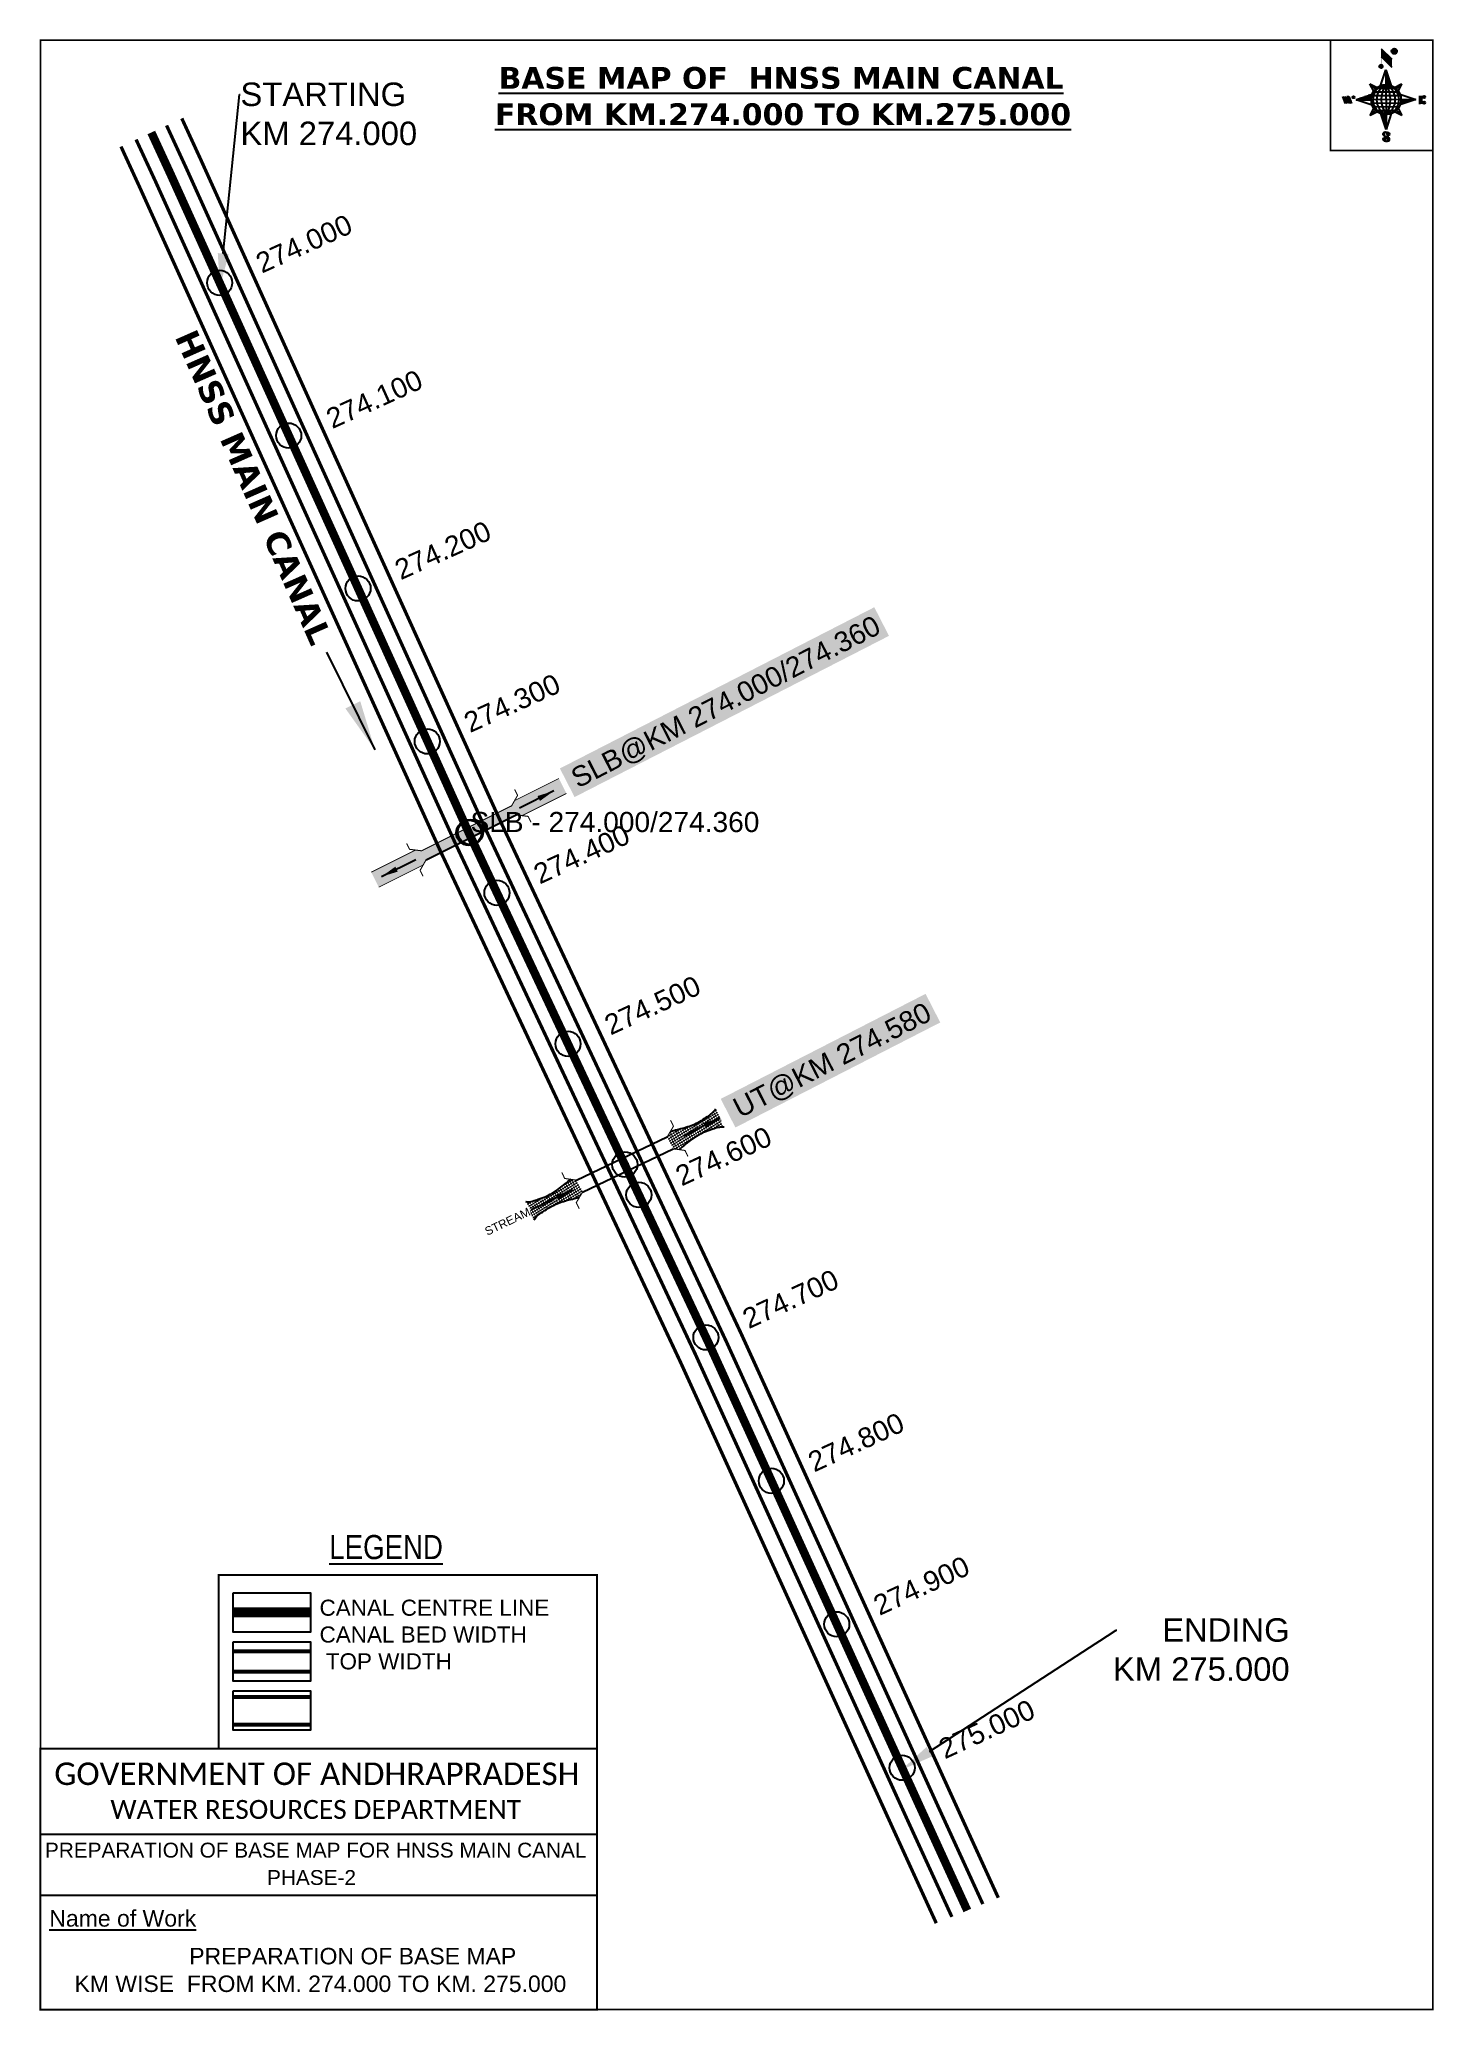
# Model space of a CAD drawing. Header units: inches. Extents: x 765720 to 766552, y 1595946 to 1597122.
import ezdxf
from ezdxf import colors
from ezdxf.entities.mleader import LeaderData, LeaderLine
from ezdxf.enums import TextEntityAlignment as Align
from ezdxf.math import Vec2, Vec3

# ---------------------------------------------------------------- set-up
doc = ezdxf.new("R2010")
doc.units = ezdxf.units.IN
doc.header["$LTSCALE"] = 15
doc.header["$MEASUREMENT"] = 0
doc.header["$PDMODE"] = 32
doc.header["$PDSIZE"] = 15
doc.linetypes.add('ACAD_ISO02W100', pattern=[15, 12, -3])
doc.linetypes.add('HIDDEN2', pattern=[0.1875, 0.125, -0.0625])
for name, color, linetype in [('AQUADUCT', 1, 'Continuous'), ('bord', 1, 'Continuous'), ('CANAL1', 7, 'Continuous'), ('CSMark', 72, 'Continuous'), ('DCBMS', 232, 'Continuous'), ('PAGE', 7, 'Continuous'), ('STRUCTURE', 5, 'Continuous'), ('TEXT', 6, 'Continuous')]:
    doc.layers.add(name, color=color, linetype=linetype)
doc.styles.add('ARIALN', font='ARIALN.TTF')
doc.styles.get("Standard").update_dxf_attribs({"font": 'arial.ttf'})
doc.dimstyles.get("Standard").update_dxf_attribs({"dimtxt": 20, "dimasz": 0.18, "dimexe": 0.18, "dimexo": 0.0625, "dimgap": 0.09, "dimtad": 0, "dimtih": 1, "dimtoh": 1, "dimdec": 4, "dimzin": 0, "dimdsep": 46, "dimtxsty": 'Standard', "dimcen": 0.09, "dimadec": 0, "dimazin": 0, "dimtfac": 1, "dimtdec": 4, "dimtofl": 0, "dimtmove": 0, "dimatfit": 3, "dimfxl": 1, "dimtolj": 1, "dimtzin": 0, "dimarcsym": 0})
pattern_1 = [(267.297113149, (-8720374.938, 50637915.138), (10.5367255337, -0.497431438), [])]
pattern_2 = [(357.297113149, (-8720374.938, 50637915.138), (0.497431438, 10.5367255337), [])]

# ---------------------------------------------------------------- blocks, each defined once
blk = doc.blocks.new('*X26')
at = {"color": 0, "linetype": 'Continuous'}
for p, q in [((6321.6, 240.5), (6322.3, 241.2)), ((6321.6, 240.3), (6322.3, 241)), ((6321.6, 240.1), (6322.3, 240.8)), ((6321.6, 239.9), (6322.4, 240.7)), ((6321.6, 239.8), (6322.4, 240.6)), ((6321.6, 239.6), (6322.5, 240.5)), ((6321.6, 239.4), (6322.5, 240.3)), ((6321.6, 239.2), (6322.6, 240.2)), ((6321.7, 239.1), (6322.6, 240.1)), ((6321.8, 240.8), (6322.4, 241.4)), ((6321.8, 239), (6322.7, 240)), ((6321.8, 239), (6322.8, 239.9)), ((6321.9, 238.9), (6322.9, 239.8)), ((6322, 238.8), (6323, 239.7)), ((6322.1, 241.3), (6322.4, 241.6)), ((6322.1, 238.7), (6323.1, 239.6)), ((6322.2, 238.6), (6323.1, 239.6)), ((6322.3, 238.5), (6323.2, 239.5)), ((6322.4, 238.5), (6323.3, 239.4)), ((6322.5, 238.4), (6323.4, 239.3)), ((6322.7, 238.4), (6323.6, 239.3)), ((6322.8, 238.3), (6323.7, 239.2)), ((6322.9, 238.3), (6323.8, 239.1)), ((6323.1, 238.2), (6323.9, 239.1)), ((6323.2, 238.2), (6324, 239)), ((6323.3, 238.2), (6324.2, 239)), ((6323.5, 238.1), (6324.3, 238.9)), ((6323.7, 238.1), (6324.4, 238.9)), ((6323.8, 238.1), (6324.6, 238.8)), ((6324.1, 238.2), (6324.7, 238.8)), ((6324.3, 238.3), (6324.9, 238.8)), ((6324.6, 238.3), (6325.1, 238.8)), ((6324.8, 238.4), (6325.2, 238.8)), ((6325.1, 238.5), (6325.4, 238.8)), ((6325.4, 238.6), (6325.6, 238.8))]:
    blk.add_line(p, q, dxfattribs=at)
blk = doc.blocks.new('*X25')
at = {"color": 0, "linetype": 'Continuous'}
for p, q in [((6324.4, 240.3), (6324.5, 240.4)), ((6324.6, 240.3), (6324.8, 240.5)), ((6324.7, 240.2), (6325, 240.5)), ((6324.8, 240.2), (6325.2, 240.6)), ((6325, 240.1), (6325.5, 240.6)), ((6325.1, 240.1), (6325.6, 240.6)), ((6325.2, 240), (6325.8, 240.6)), ((6325.3, 240), (6326, 240.6)), ((6325.4, 239.9), (6326.1, 240.6)), ((6325.5, 239.8), (6326.2, 240.5)), ((6325.6, 239.8), (6326.3, 240.5)), ((6325.7, 239.7), (6326.5, 240.4)), ((6325.9, 239.6), (6326.6, 240.3)), ((6326, 239.5), (6326.7, 240.3)), ((6326, 239.4), (6326.8, 240.2)), ((6326.1, 239.3), (6327, 240.2)), ((6326.2, 239.3), (6327.1, 240.1)), ((6326.3, 239.2), (6327.1, 240)), ((6326.4, 239.1), (6327.2, 239.9)), ((6326.5, 239), (6327.3, 239.8)), ((6326.5, 238.9), (6327.4, 239.7)), ((6326.6, 238.8), (6327.5, 239.6)), ((6326.7, 238.7), (6327.5, 239.5)), ((6326.8, 238.6), (6327.6, 239.4)), ((6326.8, 238.5), (6327.7, 239.3)), ((6326.8, 236.5), (6327.4, 237)), ((6326.9, 238.3), (6327.8, 239.2)), ((6326.9, 238.2), (6327.9, 239.1)), ((6326.9, 236.8), (6327.6, 237.4)), ((6327, 238.1), (6327.8, 239)), ((6327, 237.9), (6327.8, 238.8)), ((6327, 237.8), (6327.8, 238.6)), ((6327, 237.6), (6327.8, 238.4)), ((6327, 237.4), (6327.8, 238.2)), ((6327, 237.3), (6327.8, 238)), ((6327, 237.1), (6327.8, 237.9))]:
    blk.add_line(p, q, dxfattribs=at)
blk = doc.blocks.new('H')
at = {"layer": 'bord', "extrusion": (0.000427885, 0.004792, 0.999988)}
h = blk.add_hatch(dxfattribs=at)
h.set_pattern_fill('LINE', color=8, scale=84.387686, angle=-2.7029, style=0)
h.set_pattern_definition(pattern_2)
h.paths.add_polyline_path([(-492, 786, -0.090992), (-448, 775), (-486, 912)])
h = blk.add_hatch(dxfattribs=at)
h.set_pattern_fill('LINE', color=8, scale=84.387686, angle=-92.7029, style=0)
h.set_pattern_definition(pattern_1)
h.paths.add_polyline_path([(-625, 665, -0.090992), (-615, 710), (-751, 671)])
h = blk.add_hatch(dxfattribs=at)
h.set_pattern_fill('LINE', color=8, scale=84.387686, angle=-2.7029, style=0)
h.set_pattern_definition(pattern_2)
h.paths.add_polyline_path([(-504, 533, -0.090992), (-549, 543), (-510, 406)])
h = blk.add_hatch(dxfattribs=at)
h.set_pattern_fill('LINE', color=8, scale=84.387686, angle=-92.7029, style=0)
h.set_pattern_definition(pattern_1)
h.paths.add_polyline_path([(-246, 647), (-372, 653, -0.090992), (-382, 609)])
for p, q in [((-519, 1020, -1217), (-435, 927, -1216)), ((-516, 1087, -1217), (-432, 994, -1217)), ((-538, 774, -1216), (-487, 906, -1216)), ((-487, 906, -1216), (-493, 780, -1216)), ((-487, 906, -1216), (-448, 769, -1216)), ((-865, 701, -1215), (-847, 638, -1215)), ((-847, 700, -1215), (-829, 637, -1215)), ((-829, 699, -1215), (-811, 636, -1215)), ((-829, 699, -1215), (-811, 698, -1215)), ((-811, 698, -1215), (-794, 635, -1215)), ((-752, 665, -1215), (-615, 704, -1215)), ((-627, 794, -1216), (-567, 760, -1216)), ((-627, 794, -1216), (-584, 747, -1215)), ((-599, 731, -1215), (-627, 794, -1216)), ((-421, 753, -1216), (-359, 781, -1216)), ((-359, 781, -1216), (-405, 739, -1216)), ((-359, 781, -1216), (-392, 721, -1215)), ((-379, 693, -1215), (-246, 641, -1215)), ((-213, 669, -1215), (-217, 601, -1215)), ((-752, 665, -1215), (-625, 659, -1215)), ((-619, 614, -1215), (-752, 665, -1215)), ((-639, 526, -1214), (-606, 585, -1215)), ((-639, 526, -1214), (-593, 568, -1215)), ((-577, 553, -1215), (-639, 526, -1214)), ((-511, 400, -1214), (-549, 537, -1214)), ((-460, 533, -1215), (-511, 400, -1214)), ((-505, 527, -1214), (-511, 400, -1214)), ((-371, 513, -1214), (-431, 546, -1215)), ((-371, 513, -1214), (-414, 560, -1215)), ((-399, 576, -1215), (-371, 513, -1214)), ((-246, 641, -1215), (-383, 603, -1215)), ((-373, 647, -1215), (-246, 641, -1215)), ((-197, 600, -1215), (-194, 668, -1215))]:
    blk.add_line(p, q, dxfattribs=at)
at = {"layer": 'bord', "color": 8, "linetype": 'ByBlock', "extrusion": (0.000427885, 0.004792, 0.999988)}
for p, q in [((-375, 679, -1215), (-620, 691, -1215)), ((-386, 711, -1215), (-605, 722, -1215)), ((-411, 744, -1216), (-578, 752, -1216)), ((-493, 780, -1216), (-505, 527, -1214)), ((-373, 647, -1215), (-625, 659, -1215)), ((-378, 616, -1215), (-623, 628, -1215)), ((-392, 585, -1215), (-611, 595, -1215)), ((-420, 555, -1215), (-587, 562, -1215))]:
    blk.add_line(p, q, dxfattribs=at)
at = {"layer": 'bord', "extrusion": (0.000427885, 0.004792, 0.999988), "elevation": -1212}
for points, const_width in [([(-522, 960), (-516, 1093)], 1.61), ([(-434, 933), (-428, 1066)], 1.61), ([(-870, 707), (-846, 706)], 0.642), ([(-829, 643), (-821, 678)], 0.642), ([(-793, 641), (-782, 694)], 0.642), ([(-223, 676), (-174, 673)], 0.706), ([(-829, 643), (-855, 644)], 0.642), ([(-811, 642), (-784, 641)], 0.642), ([(-177, 605), (-226, 607)], 0.706), ([(-195, 645), (-185, 644)], 0.706)]:
    blk.add_lwpolyline(points, dxfattribs=dict(at, const_width=const_width))
for points, const_width in [([(-414, 1073, 1), (-398, 1058, 1)], 22.3), ([(-530, 950, 1), (-520, 939, 1)], 14.8), ([(-776, 697, 1), (-769, 690, 1)], 8.9), ([(-180, 618, 1), (-173, 611, 1)], 9.79), ([(-178, 667, 1), (-171, 660, 1)], 9.79), ([(-490, 362, 1), (-498, 369, 1)], 11.1), ([(-525, 322, 1), (-533, 329, 1)], 11.1)]:
    blk.add_lwpolyline(points, format="xyb", close=True, dxfattribs=dict(at, const_width=const_width))
for points in [[(-537, 317), (-531, 310), (-520, 307), (-505, 307), (-494, 310), (-486, 318), (-487, 326), (-491, 333), (-494, 336), (-503, 341), (-522, 347), (-530, 352), (-534, 355), (-537, 363), (-537, 373), (-530, 381), (-520, 384), (-504, 384), (-493, 380), (-487, 373)], [(-522, 348), (-526, 354), (-528, 361), (-528, 371), (-526, 375), (-521, 381), (-515, 384)], [(-505, 307), (-499, 312), (-497, 319), (-497, 327), (-501, 335), (-509, 343)]]:
    blk.add_lwpolyline(points, dxfattribs=at)
at = {"layer": 'bord', "extrusion": (0.000427885, 0.004792, 0.999988)}
for centre, radius in [((-406, 1065, -1212), 22.3), ((-525, 944, -1212), 14.8), ((-773, 694, -1212), 8.9), ((-498, 659, -1212), 127), ((-177, 615, -1212), 9.79), ((-174, 663, -1212), 9.79), ((-494, 365, -1212), 11.1), ((-529, 325, -1212), 11.1)]:
    blk.add_circle(centre, radius, dxfattribs=at)
at = {"layer": 'bord', "color": 8, "linetype": 'ByBlock', "extrusion": (0.000427885, 0.004792, 0.999988)}
for centre, radius, start, end in [((-482, 658, -1212), 128, 94.9254, 259.6691), ((-437, 656, -1212), 141, 113.2864, 241.308), ((-316, 651, -1212), 222, 142.5892, 212.0053), ((-560, 662, -1212), 141, 293.2864, 61.308), ((-681, 668, -1212), 222, 322.5892, 32.0053), ((-515, 660, -1212), 128, 274.9254, 79.6691)]:
    blk.add_arc(centre, radius, start, end, dxfattribs=at)
at = {"layer": 'bord', "extrusion": (0.000427885, 0.004792, 0.999988)}
for points in [[(-516, 1093, -1212), (-431, 1000, -1212), (-519, 1026, -1212), (-434, 933, -1212)], [(-864, 707, -1212), (-846, 706, -1212), (-846, 644, -1212), (-829, 643, -1212)], [(-829, 705, -1212), (-811, 704, -1212), (-811, 642, -1212), (-793, 641, -1212)], [(-193, 674, -1212), (-197, 606, -1212), (-213, 675, -1212), (-216, 607, -1212)]]:
    blk.add_solid(points, dxfattribs=at)
at = {"layer": 'bord', "extrusion": (0.000427885, 0.004792, 0.999988), "xscale": 7.977342409717546, "yscale": 7.977342408231451, "zscale": 7.977342408476333, "rotation": 138.0840426661453}
for name, p in [('*X25', (38301, -31929, -1212)), ('*X26', (38314, -31951, -1212))]:
    blk.add_blockref(name, p, dxfattribs=at)
blk = doc.blocks.new('UT')
at = {"layer": 'STRUCTURE'}
h = blk.add_hatch(dxfattribs=at)
h.set_pattern_fill('DASH', color=150, scale=8, angle=-39.6278, style=0)
h.set_pattern_definition([(320.372247933, (-4370.464, -6260.8811), (1.40800153113, 0.132407282), [1, -1])])
h.paths.add_polyline_path([(765163, 1700681.9), (765165.6, 1700680.6), (765167.2, 1700680.3), (765169.1, 1700680), (765172.4, 1700679.6), (765176.4, 1700679.3), (765179.5, 1700679.5), (765183.1, 1700679.9), (765187.7, 1700680.9), (765188.9, 1700681.2), (765193.1, 1700682.2), (765196.1, 1700680.2), (765196.1, 1700672.2), (765193.1, 1700670.2), (765190.5, 1700670.8), (765188.1, 1700671.3), (765185.5, 1700671.8), (765183.6, 1700672.1), (765181, 1700672.5), (765180.3, 1700672.5), (765178.5, 1700672.6), (765176.7, 1700672.6), (765174.6, 1700672.5), (765172.5, 1700672.3), (765170.4, 1700672), (765168.5, 1700671.7), (765166.1, 1700671.2), (765165, 1700670.8), (765163, 1700669.7)])
h.paths.add_polyline_path([(765259.1, 1700682.2), (765256.1, 1700680.2), (765256.1, 1700672.2), (765259.1, 1700670.2), (765261.9, 1700671), (765264.4, 1700671.6), (765266.4, 1700672), (765269.1, 1700672.5), (765272.7, 1700673), (765276.1, 1700673.1), (765278.6, 1700672.9), (765281.2, 1700672.7), (765283.9, 1700672.3), (765286.4, 1700671.9), (765288, 1700671.3), (765289.2, 1700670.6), (765289.1, 1700682.7), (765287.6, 1700681.8), (765285.7, 1700681.2), (765283, 1700680.7), (765281.2, 1700680.4), (765276.7, 1700679.9), (765272.7, 1700679.9), (765268.7, 1700680.3), (765264.8, 1700681), (765261.2, 1700681.7)])
at = {"layer": 'STRUCTURE', "color": 150, "const_width": 0.628}
for points in [[(765190.1, 1700688.2), (765190.1, 1700684.2), (765196.1, 1700680.2), (765256.1, 1700680.2), (765262.1, 1700684.2), (765262.1, 1700688.2)], [(765190.1, 1700664.2), (765190.1, 1700668.2), (765196.1, 1700672.2), (765256.1, 1700672.2), (765262.1, 1700668.2), (765262.1, 1700664.2)]]:
    blk.add_lwpolyline(points, dxfattribs=at)
at = {"layer": 'STRUCTURE', "color": 150}
for points in [[(765196.1, 1700680.2), (765256.1, 1700680.2)], [(765196.1, 1700672.2), (765256.1, 1700672.2)], [(765196.1, 1700672.2), (765256.1, 1700672.2)]]:
    blk.add_lwpolyline(points, dxfattribs=at)
at = {"layer": 'STRUCTURE', "color": 0}
blk.add_circle((765226.1, 1700676.2), 1.89, dxfattribs=at)
at = {"layer": 'STRUCTURE', "color": 150}
for points in [[(765163, 1700681.9), (765164.4, 1700681.1), (765167.9, 1700680.2), (765171.2, 1700679.8), (765176.1, 1700679.4), (765184.7, 1700680.3), (765193.1, 1700682.2)], [(765289.1, 1700682.7), (765287.8, 1700681.9), (765284.3, 1700680.9), (765280.9, 1700680.4), (765276.1, 1700679.8), (765267.4, 1700680.5), (765259.1, 1700682.2)], [(765163, 1700669.7), (765164.3, 1700670.6), (765167.8, 1700671.6), (765171.2, 1700672.1), (765176, 1700672.6), (765184.7, 1700672), (765193.1, 1700670.2)], [(765289.2, 1700670.6), (765287.8, 1700671.4), (765284.2, 1700672.3), (765280.9, 1700672.7), (765276.1, 1700673.1), (765267.4, 1700672.2), (765259.1, 1700670.2)]]:
    blk.add_spline(points, degree=3, dxfattribs=at)
at = {"layer": 'STRUCTURE', "color": 0}
blk.add_text('STREAM', height=5, dxfattribs=at).set_placement((765148.2, 1700675.8), align=Align.MIDDLE_CENTER)
for points in [[(765190.9, 1700676), (765164.2, 1700675.8)], [(765289.3, 1700676.7), (765265.4, 1700676.4)]]:
    blk.add_leader(points, dimstyle='Standard', override={"dimasz": 10, "dimgap": 0.09, "dimtad": 0}, dxfattribs=at)
blk = doc.blocks.new('SLB')
at = {"layer": 'STRUCTURE'}
h = blk.add_hatch(dxfattribs=at)
h.set_pattern_fill('DOTS', color=6, scale=20, angle=320.3722, style=0)
h.set_pattern_definition([(320.372247934, (-159.4327, -72.9564), (1.2786241598, 0.5641323054), [0, -1.25])])
h.paths.add_polyline_path([(769699.5, 1706871.1), (769699.5, 1706861.1), (769729.1, 1706861.1), (769732.1, 1706863.1), (769792.1, 1706863.1), (769795.1, 1706861.1), (769824.7, 1706861.1), (769824.7, 1706871.1), (769795.1, 1706871.1), (769792.1, 1706869.1), (769732.1, 1706869.1), (769729.1, 1706871.1)])
at = {"layer": 'STRUCTURE', "color": 6, "linetype": 'ACAD_ISO02W100', "ltscale": 0.5, "const_width": 0.5}
for points in [[(769699.5, 1706871.1), (769729.1, 1706871.1)], [(769795.1, 1706871.1), (769824.7, 1706871.1)], [(769699.5, 1706861.1), (769729.1, 1706861.1)], [(769795.1, 1706861.1), (769824.7, 1706861.1)]]:
    blk.add_lwpolyline(points, dxfattribs=at)
at = {"layer": 'STRUCTURE', "color": 6, "const_width": 0.628}
for points in [[(769726.1, 1706877.1), (769726.1, 1706873.1), (769732.1, 1706869.1), (769792.1, 1706869.1), (769798.1, 1706873.1), (769798.1, 1706877.1)], [(769726.1, 1706855.1), (769726.1, 1706859.1), (769732.1, 1706863.1), (769792.1, 1706863.1), (769798.1, 1706859.1), (769798.1, 1706855.1)]]:
    blk.add_lwpolyline(points, dxfattribs=at)
at = {"layer": 'STRUCTURE', "color": 6}
blk.add_lwpolyline([(769732.1, 1706863.1), (769792.1, 1706863.1)], dxfattribs=at)
blk.add_lwpolyline([(769732.1, 1706863.1), (769792.1, 1706863.1)], dxfattribs=at)
at = {"layer": 'STRUCTURE', "color": 0}
blk.add_circle((769762.1, 1706866.1), 1.24, dxfattribs=at)
for points in [[(769703.8, 1706866), (769726.7, 1706866)], [(769818.6, 1706865.8), (769795.7, 1706865.8)]]:
    blk.add_leader(points, dimstyle='Standard', override={"dimasz": 10, "dimgap": 0.09, "dimtad": 0}, dxfattribs=at)

msp = doc.modelspace()

# ---------------------------------------------------------------- linework, layer by layer
at = {"layer": 'CANAL1', "color": 1, "linetype": 'HIDDEN2', "ltscale": 8, "const_width": 5}
msp.add_lwpolyline([(765786.5, 1597066.5), (765797.9, 1597041.8), (765867.1, 1596888.8), (765951.3, 1596703.2), (765976.5, 1596647.4), (766077.5, 1596432.5), (766120.6, 1596340.9), (766247.4, 1596062.5), (766273.5, 1596005.4)], dxfattribs=at)
at = {"layer": 'CANAL1', "color": 5, "const_width": 2}
for points in [[(765795.6, 1597070.7), (765807, 1597046), (765876.2, 1596892.9), (765985.6, 1596651.6), (766129.6, 1596345.1), (766256.5, 1596066.6), (766282.8, 1596009.2)], [(765777.4, 1597062.3), (765788.8, 1597037.7), (765858, 1596884.7), (765967.5, 1596643.2), (766111.5, 1596336.7), (766238.3, 1596058.3), (766264.3, 1596001.6)]]:
    msp.add_lwpolyline(points, dxfattribs=at)
at = {"layer": 'CANAL1', "color": 200, "const_width": 2}
for points in [[(765804.7, 1597074.9), (765816.1, 1597050.1), (765885.3, 1596897), (765994.7, 1596655.8), (766138.7, 1596349.3), (766265.6, 1596070.8), (766292, 1596013)], [(765768.4, 1597058.1), (765779.7, 1597033.5), (765848.9, 1596880.5), (765958.4, 1596639), (766102.4, 1596332.5), (766229.2, 1596054.2), (766255, 1595997.8)]]:
    msp.add_lwpolyline(points, dxfattribs=at)
at = {"layer": 'CANAL1', "color": 1, "linetype": 'HIDDEN2', "ltscale": 100, "const_width": 6, "elevation": -0.4}
msp.add_lwpolyline([(765881.5, 1596183.3), (765835.4, 1596183.3)], dxfattribs=at)
at = {"layer": 'CANAL1', "color": 5, "const_width": 2.4, "elevation": -0.4}
for points in [[(765881.5, 1596160), (765835.4, 1596160)], [(765881.5, 1596148), (765835.4, 1596148)]]:
    msp.add_lwpolyline(points, dxfattribs=at)
at = {"layer": 'CANAL1', "color": 200, "const_width": 2.4, "elevation": -0.4}
for points in [[(765881.5, 1596132.8), (765835.4, 1596132.8)], [(765881.5, 1596116.3), (765835.4, 1596116.3)]]:
    msp.add_lwpolyline(points, dxfattribs=at)
at = {"layer": 'CSMark', "color": 3}
for p in [(765827.3, 1596976.8), (765868.5, 1596885.6), (765909.9, 1596794.4), (765951.2, 1596703.1), (765976, 1596648.5), (765992.8, 1596612.7), (766035.2, 1596522.6), (766069.1, 1596450.6), (766077.5, 1596432.5), (766117.5, 1596347.4), (766156.6, 1596261.8), (766195.6, 1596176.2), (766234.6, 1596090.6)]:
    msp.add_point(p, dxfattribs=at)
at = {"layer": 'CSMark'}
for p in [(765976, 1596648.5), (766069.1, 1596450.6)]:
    msp.add_point(p, dxfattribs=at)
at = {"layer": 'CSMark', "color": 2}
msp.add_point((765977, 1596649), dxfattribs=at)
at = {"layer": 'PAGE', "const_width": 1}
msp.add_lwpolyline([(766551.3, 1595946.3), (766551.3, 1597121.5), (765720.3, 1597121.5), (765720.3, 1595946.3), (766551.3, 1595946.3)], dxfattribs=at)
at = {"layer": 'PAGE'}
for points, const_width in [([(766551.3, 1597121.5), (766490.2, 1597121.5), (766490.2, 1597055.8), (766551.3, 1597055.8)], 1), ([(765826.6, 1596205.7), (766052.5, 1596205.7), (766052.5, 1596101.9), (765826.6, 1596101.9)], 1.2), ([(765720.3, 1596101.9), (766052.5, 1596101.9), (766052.5, 1595946.3), (765720.3, 1595946.3)], 1.2)]:
    msp.add_lwpolyline(points, close=True, dxfattribs=dict(at, const_width=const_width))
at = {"layer": 'PAGE', "elevation": -0.4}
for points in [[(765835.4, 1596195), (765881.5, 1596195), (765881.5, 1596171.5), (765835.4, 1596171.5)], [(765835.4, 1596165.8), (765881.5, 1596165.8), (765881.5, 1596142.3), (765835.4, 1596142.3)], [(765835.4, 1596136.5), (765881.5, 1596136.5), (765881.5, 1596113), (765835.4, 1596113)]]:
    msp.add_lwpolyline(points, close=True, dxfattribs=at)
at = {"layer": 'PAGE'}
for points in [[(765720.3, 1596050.9), (766052.5, 1596050.9)], [(765720.3, 1596014.6), (766052.5, 1596014.6)]]:
    msp.add_lwpolyline(points, dxfattribs=at)

# ---------------------------------------------------------------- block references
at = {"layer": 'AQUADUCT', "color": 1, "xscale": 0.0703495379661093, "yscale": 0.07034953800030053, "zscale": 0.07034953795990817, "rotation": 3.078330607406165}
msp.add_blockref('H', (766560.9, 1597042.1, 85.4), dxfattribs=at)
at = {"layer": 'STRUCTURE', "color": 0}
for name, p, rotation in [('SLB', (840120.3, -274294.6), 26.54382011202349), ('UT', (811647, -267897.3), 25.62599023324554)]:
    msp.add_blockref(name, p, dxfattribs=dict(at, rotation=rotation))

# ---------------------------------------------------------------- texts
at = {"layer": 'CANAL1', "insert": (765812.7, 1596951.1), "char_height": 14, "width": 205.129, "attachment_point": 1, "rotation": 293.823}
msp.add_mtext('\\pi0.96322;{\\fVerdana|b1|i0|c0|p34;HNSS MAIN CANAL}', dxfattribs=at)
at = {"layer": 'CSMark', "color": 1}
for s, rotation, p in [('274.000', 24.315, (765850, 1596987.7)), ('274.100', 24.3861, (765892, 1596894.9)), ('274.200', 24.3861, (765932.9, 1596804.7)), ('274.400', 24.7582, (766015.8, 1596623.1)), ('274.500', 24.7582, (766058.1, 1596533)), ('274.700', 24.7582, (766140.5, 1596357.7)), ('274.800', 24.7582, (766179.6, 1596272.2)), ('274.900', 24.7582, (766218.6, 1596186.6)), ('275.000', 24.7582, (766257.6, 1596101))]:
    msp.add_text(s, height=12, rotation=rotation, dxfattribs=at).set_placement(p, align=Align.MIDDLE_LEFT)
at = {"layer": 'CSMark', "color": 3}
for s, rotation, p in [('274.300', 24.3901, (765974.2, 1596713.5)), ('274.600', 24.7582, (766100.5, 1596442.9))]:
    msp.add_text(s, height=12, rotation=rotation, dxfattribs=at).set_placement(p, align=Align.MIDDLE_LEFT)
at = {"layer": 'CSMark', "color": 2}
msp.add_text('SLB - 274.000/274.360', height=12, dxfattribs=at).set_placement((765977, 1596649))
at = {"layer": 'PAGE', "extrusion": (0.000201441, 0.004807, 0.999988), "style": 'ARIALN'}
msp.add_text('%%ULEGEND', height=14.4, rotation=359.9999, dxfattribs=at).set_placement((765926.6, 1596203.1, 7827.1), align=Align.MIDDLE)
at = {"layer": 'PAGE', "extrusion": (0.000201441, 0.004807, 0.999988)}
for s, height, p in [('PREPARATION OF BASE MAP FOR HNSS MAIN CANAL', 8.878, (765723, 1596017.8, 7826.1)), ('%%UName of Work', 9.822, (765725.6, 1595976.6, 7824.8))]:
    msp.add_text(s, height=height, rotation=359.9999, dxfattribs=at).set_placement(p)
for s, height, p in [('PHASE-2', 8.88, (765882.1, 1596005.9, 7826.1)), ('PREPARATION OF BASE MAP', 9.822, (765906.7, 1595959, 7824.9)), ('KM WISE  FROM KM. 274.000 TO KM. 275.000', 9.822, (765887.4, 1595942.5, 7824.9))]:
    msp.add_text(s, height=height, rotation=359.9999, dxfattribs=at).set_placement(p, align=Align.MIDDLE_CENTER)
at = {"layer": 'PAGE', "extrusion": (0.000201441, 0.004807, 0.999988), "attachment_point": 1, "text_direction": (1, -1e-06, -0.000201)}
for s, insert, char_height, width in [('CANAL CENTRE LINE CANAL BED WIDTH {\\H2.3717x; }\\P TOP WIDTH{\\H1.9152x; }', (765886.9, 1596190.9, -0.4), 9.6, 168.926), ('\\pi3.5885;{\\fCalibri|b0|i0|c0|p34;\\H1.3333x;GOVERNMENT OF ANDHRAPRADESH\\P\\pi37.073;\\H0.83998x;WATER RESOURCES DEPARTMENT}', (765725, 1596093.7, -1.3), 10.059, 321.276)]:
    msp.add_mtext(s, dxfattribs=dict(at, insert=insert, char_height=char_height, width=width))
at = {"layer": 'STRUCTURE', "color": 5, "char_height": 12, "attachment_point": 1, "rotation": 27.1449, "bg_fill": 1, "box_fill_scale": 1.3, "bg_fill_color": 7, "bg_fill_true_color": 16777215, "bg_fill_transparency": 4390977}
for s, insert, width in [('\\pi0.43653;SLB@KM 274.000/274.360', (766035.2, 1596685.4), 203.678), ('\\pi1.2717;UT@KM 274.580', (766131.2, 1596488.2), 130.189)]:
    msp.add_mtext(s, dxfattribs=dict(at, insert=insert, width=width))
at = {"layer": 'TEXT', "color": 1, "insert": (765972, 1597105.6), "char_height": 13, "width": 379.826, "attachment_point": 1}
msp.add_mtext('\\pi21.755;{\\fVerdana|b1|i0|c0|p34;\\LBASE MAP OF  HNSS MAIN CANAL \\P\\pi19.564;FROM KM.274.000 TO KM.275.000}', dxfattribs=at)

# ---------------------------------------------------------------- leaders
at = {"layer": 'CANAL1'}
msp.add_leader([(765920, 1596698), (765891.3, 1596756.4)], dimstyle='Standard', override={"dimasz": 30, "dimgap": 0.09, "dimtad": 0}, dxfattribs=at)
at = {"layer": 'DCBMS', "color": 5}
ml = msp.add_multileader_mtext('Standard', dxfattribs=at)
ml.set_content('STARTING\\PKM 274.000', color=5)
ml.set_leader_properties()
ml.build(insert=Vec2(0, 0))
ml.multileader.update_dxf_attribs({"dogleg_length": 0.36, "arrow_head_size": 20})
ctx = ml.context
ctx.base_point, ctx.char_height, ctx.arrow_head_size, ctx.landing_gap_size, ctx.plane_origin = Vec3(765839.6, 1597089.2), 14, 20, 0.09, Vec3(766010.5, 1597162)
notes = []
notes.append((ctx, [(1, (1, 1, 0), (765839.2, 1597089.2), (1, 0), 0.36, [(0, [(765827.4, 1596974.3)], 0, [])])]))
ctx.mtext.insert, ctx.mtext.flow_direction = Vec3(765839.7, 1597096.3), 5
for ctx, leaders in notes:
    for number, flags, end, landing, length, lines in leaders:
        leader = LeaderData()
        leader.index, (leader.has_last_leader_line, leader.has_dogleg_vector, leader.attachment_direction) = number, flags
        leader.last_leader_point, leader.dogleg_vector, leader.dogleg_length = Vec3(end), Vec3(landing), length
        for number, points, colour, breaks in lines:
            line = LeaderLine()
            line.index, line.vertices, line.color, line.breaks = number, Vec3.list(points), colors.encode_raw_color(colour), breaks
            leader.lines.append(line)
        ctx.leaders.append(leader)

# ---------------------------------------------------------------- next in the draw order: leaders
ml = msp.add_multileader_mtext('Standard', dxfattribs=at)
ml.set_content('ENDING \\PKM 275.000', color=5)
ml.set_leader_properties()
ml.build(insert=Vec2(0, 0))
ml.multileader.update_dxf_attribs({"dogleg_length": 0.36, "arrow_head_size": 20})
ctx = ml.context
ctx.base_point, ctx.char_height, ctx.arrow_head_size, ctx.landing_gap_size, ctx.plane_origin = Vec3(766362.7, 1596172.7), 14, 20, 0.09, Vec3(766506.4, 1596385)
ctx.text_align_type = 2
notes = []
notes.append((ctx, [(1, (1, 1, 0), (766362.3, 1596172.7), (1, 0), 0.36, [(0, [(766234.2, 1596089.3)], 0, [])])]))
ctx.mtext.insert, ctx.mtext.width, ctx.mtext.alignment, ctx.mtext.flow_direction = Vec3(766465.9, 1596179.8), 109.049, 3, 5
ctx.mtext.has_bg_fill, ctx.mtext.bg_color, ctx.mtext.bg_scale_factor, ctx.mtext.bg_transparency, ctx.mtext.use_window_bg_color = 1, -1027028792, 1.5, 0, 1
for ctx, leaders in notes:
    for number, flags, end, landing, length, lines in leaders:
        leader = LeaderData()
        leader.index, (leader.has_last_leader_line, leader.has_dogleg_vector, leader.attachment_direction) = number, flags
        leader.last_leader_point, leader.dogleg_vector, leader.dogleg_length = Vec3(end), Vec3(landing), length
        for number, points, colour, breaks in lines:
            line = LeaderLine()
            line.index, line.vertices, line.color, line.breaks = number, Vec3.list(points), colors.encode_raw_color(colour), breaks
            leader.lines.append(line)
        ctx.leaders.append(leader)

doc.saveas('drawing.dxf')
